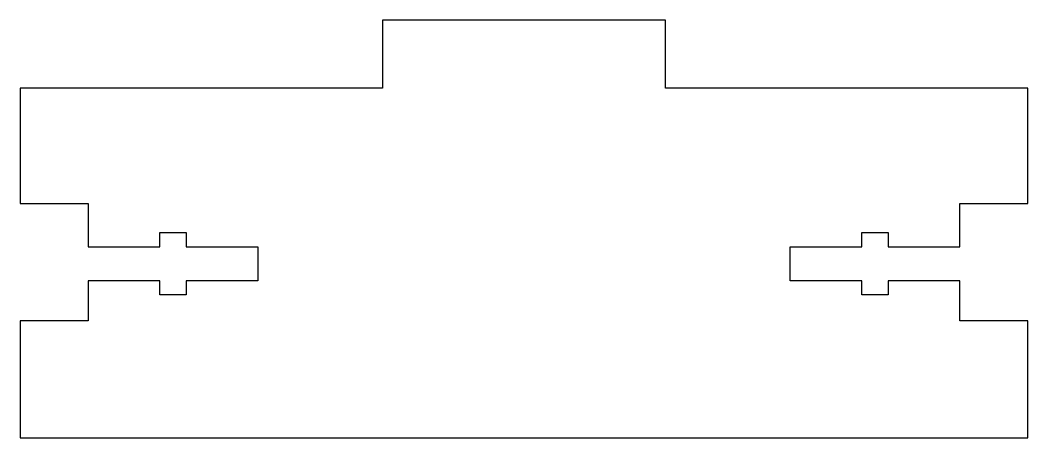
# Model space of a CAD drawing. Header units: millimetres. Extents: x -6 to 83, y 0 to 36.9.
import ezdxf

# ---------------------------------------------------------------- set-up
doc = ezdxf.new("R2010")
doc.units = ezdxf.units.MM

msp = doc.modelspace()

# ---------------------------------------------------------------- linework, layer by layer
msp.add_lwpolyline([(70.65, 16.861), (77, 16.861), (77, 20.672), (83, 20.672), (83, 30.861), (51, 30.861), (51, 36.861), (26, 36.861), (26, 30.861), (-6, 30.861), (-6, 20.672), (0, 20.672), (0, 16.861), (6.35, 16.861), (6.35, 18.111), (8.65, 18.111), (8.65, 16.861), (15, 16.861), (15, 13.861), (8.65, 13.861), (8.65, 12.611), (6.35, 12.611), (6.35, 13.861), (0, 13.861), (0, 10.338), (-6, 10.338), (-6, 0.005), (0, 0.005), (0, 0), (77, 0), (77, 0.005), (83, 0.005), (83, 10.338), (77, 10.338), (77, 13.861), (70.65, 13.861), (70.65, 12.611), (68.35, 12.611), (68.35, 13.861), (62, 13.861), (62, 16.861), (68.35, 16.861), (68.35, 18.111), (70.65, 18.111)], close=True)

doc.saveas('drawing.dxf')
